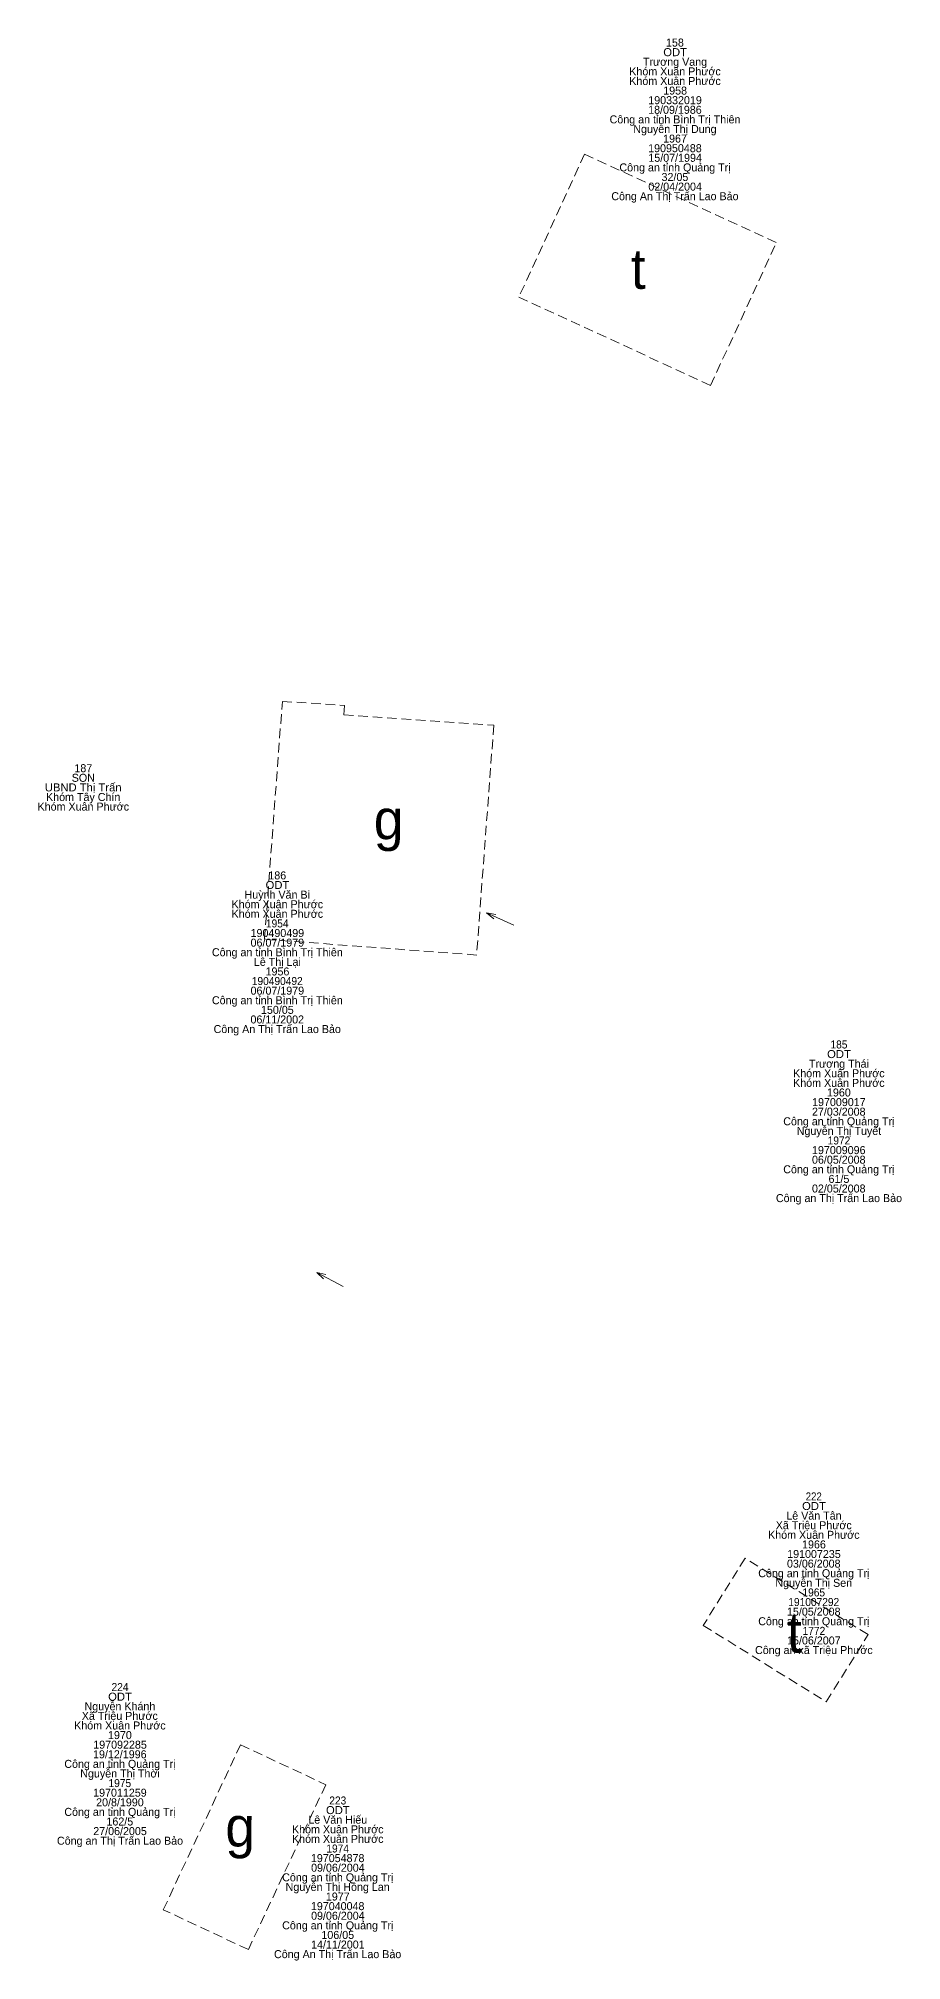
# Model space of a CAD drawing. Header units: metres. Extents: x 537497 to 538007, y 1836993 to 1837512.
# Drawn here: x 537499.1 to 537542.2, y 1837259.4 to 1837355.5 of the extents above; entities that cross this region are included whole.
import ezdxf
from ezdxf.enums import TextEntityAlignment as Align

# ---------------------------------------------------------------- set-up
doc = ezdxf.new("R2010")
doc.units = ezdxf.units.M
doc.header["$LTSCALE"] = 0.16
doc.linetypes.add('MEDIUM_DASHED', pattern=[4.5, 3, -1.5])
doc.layers.add('14', color=7, linetype='MEDIUM_DASHED', lineweight=13)
doc.layers.add('16', color=7, linetype='Continuous', lineweight=13)
doc.layers.add('15', color=7, linetype='Continuous')

msp = doc.modelspace()

# ---------------------------------------------------------------- linework, layer by layer
at = {"layer": '14'}
for points in [[(537523.07, 1837342.55), (537532.66, 1837338.13), (537535.94, 1837345.27), (537526.36, 1837349.69)], [(537510.36, 1837310.45), (537511.25, 1837322.34), (537514.36, 1837322.13), (537514.33, 1837321.66), (537521.82, 1837321.15), (537520.96, 1837309.66)], [(537532.29, 1837276.15), (537538.44, 1837272.33), (537540.53, 1837275.69), (537534.38, 1837279.51)], [(537509.16, 1837270.19), (537513.42, 1837268.19), (537509.55, 1837259.95), (537505.3, 1837261.94)]]:
    msp.add_lwpolyline(points, close=True, dxfattribs=at)
at = {"layer": '16'}
for p, q in [((537521.45, 1837311.77), (537521.92, 1837311.69)), ((537512.97, 1837293.8), (537513.43, 1837293.69))]:
    msp.add_line(p, q, dxfattribs=at)
for points in [[(537522.82, 1837311.15), (537521.45, 1837311.77), (537521.82, 1837311.47)], [(537514.29, 1837293.09), (537512.97, 1837293.8), (537513.31, 1837293.48)]]:
    msp.add_lwpolyline(points, dxfattribs=at)

# ---------------------------------------------------------------- texts
at = {"layer": '15'}
for s, width, p in [('ODT', 1.05, (537530.885, 1837354.59)), ('UBND Thị Trấn', 1.05, (537501.295, 1837317.84)), ('ODT', 1.05, (537511.005, 1837312.96)), ('1954', 0.95, (537510.995, 1837311.04)), ('190490492', 0.95, (537510.995, 1837308.16)), ('ODT', 1.05, (537539.075, 1837304.51)), ('185', 0.95, (537539.075, 1837304.99)), ('1972', 0.95, (537539.075, 1837300.19)), ('222', 0.9, (537537.815, 1837282.4)), ('ODT', 1.05, (537537.825, 1837281.92)), ('1965', 0.95, (537537.815, 1837277.6)), ('191007292', 0.95, (537537.815, 1837277.12)), ('1772', 0.95, (537537.825, 1837275.68)), ('224', 0.95, (537503.135, 1837272.87)), ('ODT', 1.05, (537503.135, 1837272.39)), ('1975', 0.95, (537503.125, 1837268.07)), ('223', 0.95, (537514.02, 1837267.2)), ('ODT', 1.05, (537514.025, 1837266.72)), ('1974', 0.95, (537514.015, 1837264.8))]:
    msp.add_text(s, height=0.4, dxfattribs=dict(at, width=width)).set_placement(p, align=Align.CENTER)
for s, p in [('158', (537530.875, 1837355.07)), ('Khóm Xuân Phước', (537530.88, 1837353.63)), ('Trương Vang', (537530.88, 1837354.11)), ('Khóm Xuân Phước', (537530.88, 1837353.15)), ('1958', (537530.885, 1837352.67)), ('18/09/1986', (537530.875, 1837351.71)), ('190332019', (537530.88, 1837352.19)), ('Công an tỉnh Bình Trị Thiên', (537530.88, 1837351.23)), ('Nguyễn Thị Dung', (537530.875, 1837350.75)), ('190950488', (537530.875, 1837349.79)), ('1967', (537530.88, 1837350.27)), ('Công an tỉnh Quảng Trị', (537530.88, 1837348.83)), ('15/07/1994', (537530.885, 1837349.31)), ('02/04/2004', (537530.885, 1837347.87)), ('32/05', (537530.875, 1837348.35)), ('Công An Thị Trấn Lao Bảo', (537530.875, 1837347.39)), ('SON', (537501.3, 1837318.32)), ('187', (537501.3, 1837318.8)), ('Khóm Xuân Phước', (537501.3, 1837316.88)), ('Khóm Tây Chín', (537501.295, 1837317.36)), ('186', (537510.995, 1837313.44)), ('Huỳnh Văn Bi', (537510.995, 1837312.48)), ('Khóm Xuân Phước', (537511, 1837312)), ('Khóm Xuân Phước', (537511, 1837311.52)), ('190490499', (537511, 1837310.56)), ('Công an tỉnh Bình Trị Thiên', (537511, 1837309.6)), ('06/07/1979', (537511, 1837310.08)), ('Lê Thị Lại', (537511, 1837309.12)), ('1956', (537511.005, 1837308.64)), ('06/07/1979', (537511, 1837307.68)), ('Công an tỉnh Bình Trị Thiên', (537511, 1837307.2)), ('150/05', (537511, 1837306.72)), ('Công An Thị Trấn Lao Bảo', (537510.995, 1837305.76)), ('06/11/2002', (537510.995, 1837306.24)), ('Khóm Xuân Phước', (537539.07, 1837303.55)), ('Trương Thái', (537539.075, 1837304.03)), ('Khóm Xuân Phước', (537539.07, 1837303.07)), ('1960', (537539.07, 1837302.59)), ('27/03/2008', (537539.065, 1837301.63)), ('197009017', (537539.07, 1837302.11)), ('Công an tỉnh Quảng Trị', (537539.07, 1837301.15)), ('Nguyễn Thị Tuyết', (537539.075, 1837300.67)), ('197009096', (537539.065, 1837299.71)), ('Công an tỉnh Quảng Trị', (537539.07, 1837298.75)), ('06/05/2008', (537539.065, 1837299.23)), ('02/05/2008', (537539.065, 1837297.79)), ('61/5', (537539.075, 1837298.27)), ('Công an Thị Trấn Lao Bảo', (537539.075, 1837297.31)), ('Lê Văn Tân', (537537.825, 1837281.44)), ('Khóm Xuân Phước', (537537.82, 1837280.48)), ('Xã Triệu Phước', (537537.815, 1837280.96)), ('191007235', (537537.825, 1837279.52)), ('1966', (537537.825, 1837280)), ('Công an tỉnh Quảng Trị', (537537.82, 1837278.56)), ('03/06/2008', (537537.815, 1837279.04)), ('Nguyễn Thị Sen', (537537.815, 1837278.08)), ('15/05/2008', (537537.815, 1837276.64)), ('Công an tỉnh Quảng Trị', (537537.82, 1837276.16)), ('Công an xã Triệu Phước', (537537.82, 1837274.72)), ('15/06/2007', (537537.82, 1837275.2)), ('Nguyễn Khánh', (537503.13, 1837271.91)), ('Khóm Xuân Phước', (537503.13, 1837270.95)), ('Xã Triệu Phước', (537503.125, 1837271.43)), ('197092285', (537503.135, 1837269.99)), ('1970', (537503.13, 1837270.47)), ('Công an tỉnh Quảng Trị', (537503.13, 1837269.03)), ('19/12/1996', (537503.125, 1837269.51)), ('Nguyễn Thị Thời', (537503.135, 1837268.55)), ('197011259', (537503.13, 1837267.59)), ('20/8/1990', (537503.13, 1837267.11)), ('Công an tỉnh Quảng Trị', (537503.13, 1837266.63)), ('162/5', (537503.125, 1837266.15)), ('Lê Văn Hiếu', (537514.02, 1837266.24)), ('Công an Thị Trấn Lao Bảo', (537503.135, 1837265.19)), ('27/06/2005', (537503.135, 1837265.67)), ('Khóm Xuân Phước', (537514.02, 1837265.76)), ('Khóm Xuân Phước', (537514.02, 1837265.28)), ('197054878', (537514.015, 1837264.32)), ('Công an tỉnh Quảng Trị', (537514.02, 1837263.36)), ('09/06/2004', (537514.025, 1837263.84)), ('Nguyễn Thị Hồng Lan', (537514.015, 1837262.88)), ('1977', (537514.02, 1837262.4)), ('09/06/2004', (537514.025, 1837261.44)), ('197040048', (537514.015, 1837261.92)), ('Công an tỉnh Quảng Trị', (537514.02, 1837260.96)), ('106/05', (537514.02, 1837260.48)), ('Công An Thị Trấn Lao Bảo', (537514.015, 1837259.52)), ('14/11/2001', (537514.025, 1837260))]:
    msp.add_text(s, height=0.4, dxfattribs=at).set_placement(p, align=Align.CENTER)
at = {"layer": '16'}
for s, p in [('t', (537528.67, 1837342.96)), ('g', (537515.82, 1837315.44)), ('t', (537536.48, 1837274.79)), ('g', (537508.4, 1837265.09))]:
    msp.add_text(s, height=2, dxfattribs=at).set_placement(p)

doc.saveas('drawing.dxf')
